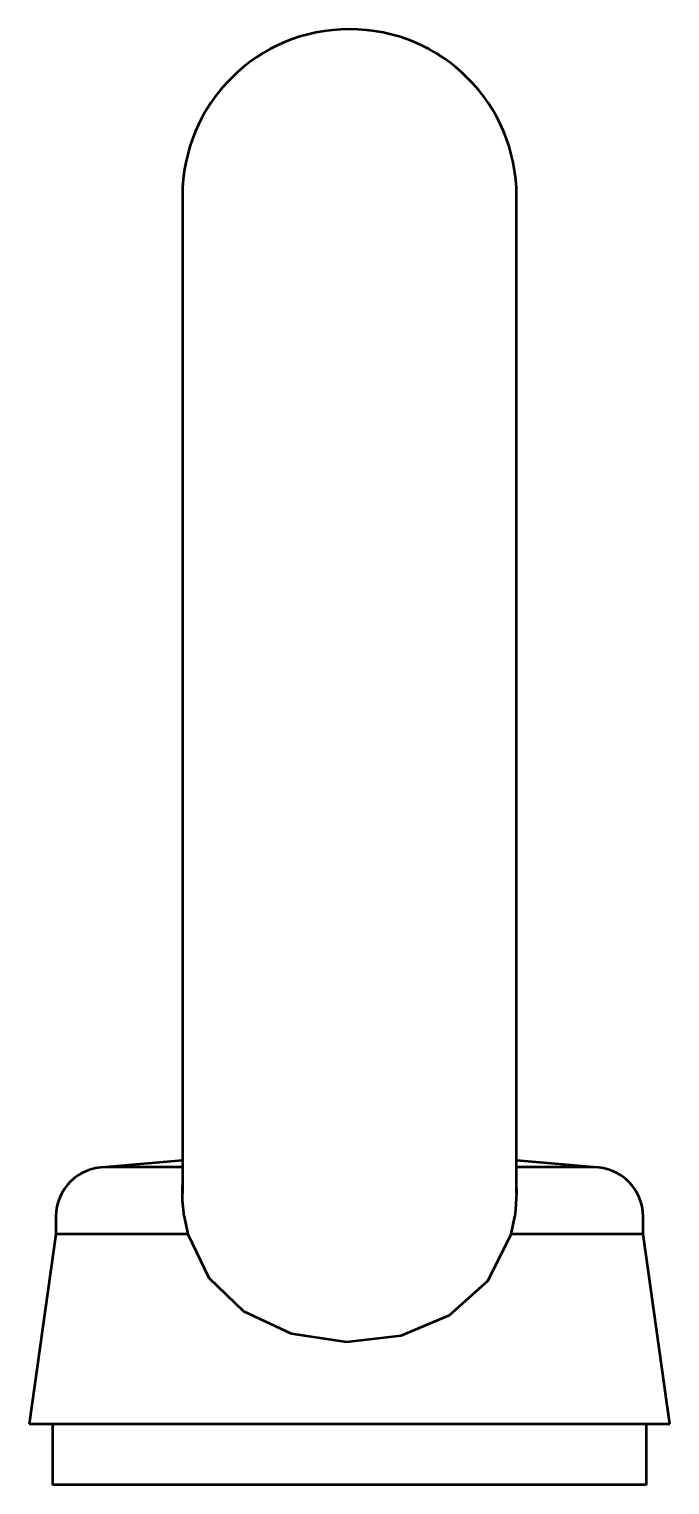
# Model space of a CAD drawing. Header units: inches. Extents: x 0 to 316, y -1 to 150.
# Drawn here: x 307.762 to 308.781, y 132.024 to 134.34 of the extents above; entities that cross this region are included whole.
import ezdxf

# ---------------------------------------------------------------- set-up
doc = ezdxf.new("R2010")
doc.units = ezdxf.units.IN
doc.header["$MEASUREMENT"] = 0
doc.linetypes.add('DASHED', pattern=[0.75, 0.5, -0.25])
doc.layers.add('AM_0', color=7, linetype='Continuous', lineweight=50)
doc.layers.add('AM_9', color=6, linetype='DASHED', lineweight=25)

# ---------------------------------------------------------------- blocks, each defined once
blk = doc.blocks.new('Rittal TS8 Floor Mount 8018814')
at = {"layer": 'AM_0'}
for p, q in [((60.8957, 85.0746), (60.8957, 83.4874)), ((61.4272, 83.4878), (61.4272, 85.0746)), ((60.8957, 83.54), (60.7732, 83.5293)), ((60.8957, 83.5293), (60.7732, 83.5293)), ((61.5496, 83.5293), (61.4272, 83.54)), ((61.5496, 83.5293), (61.4272, 83.5293)), ((60.6945, 83.4506), (60.6945, 83.4226)), ((60.8987, 83.4506), (60.9043, 83.4226)), ((61.4186, 83.4226), (61.4241, 83.4506)), ((61.6283, 83.4226), (61.6283, 83.4506)), ((60.6945, 83.4226), (60.652, 83.1201)), ((60.9043, 83.4226), (60.6945, 83.4226)), ((61.6283, 83.4226), (61.4186, 83.4226)), ((61.6709, 83.1201), (61.6283, 83.4226)), ((61.6709, 83.1201), (60.652, 83.1201)), ((60.689, 83.1201), (60.689, 83.0236)), ((61.6339, 83.0236), (61.6339, 83.1201)), ((61.6339, 83.0236), (60.689, 83.0236))]:
    blk.add_line(p, q, dxfattribs=at)
for points in [[(60.8987, 83.4506), (60.896, 83.4762), (60.896, 83.4985), (60.896, 83.4999)], [(61.427, 83.4955), (61.4272, 83.4889), (61.4256, 83.4621), (61.4241, 83.4506)], [(60.9043, 83.4226), (60.9377, 83.3529), (60.9928, 83.3), (61.0689, 83.2643), (61.1569, 83.2511), (61.2434, 83.2614), (61.3206, 83.2939), (61.382, 83.3487), (61.4186, 83.4226)]]:
    blk.add_lwpolyline(points, dxfattribs=at)
for centre, radius, start, end in [((61.1614, 85.0746), 0.2657, 0, 180), ((60.7732, 83.4506), 0.0787, 90, 180), ((61.5496, 83.4506), 0.0787, 0, 90)]:
    blk.add_arc(centre, radius, start, end, dxfattribs=at)
at = {"layer": 'AM_9'}
blk.add_line((60.8968, 83.5074), (60.8961, 83.5001), dxfattribs=at)

msp = doc.modelspace()

# ---------------------------------------------------------------- block references
at = {"linetype": 'Continuous'}
msp.add_blockref('Rittal TS8 Floor Mount 8018814', (247.11024, 49), dxfattribs=at)

doc.saveas('drawing.dxf')
